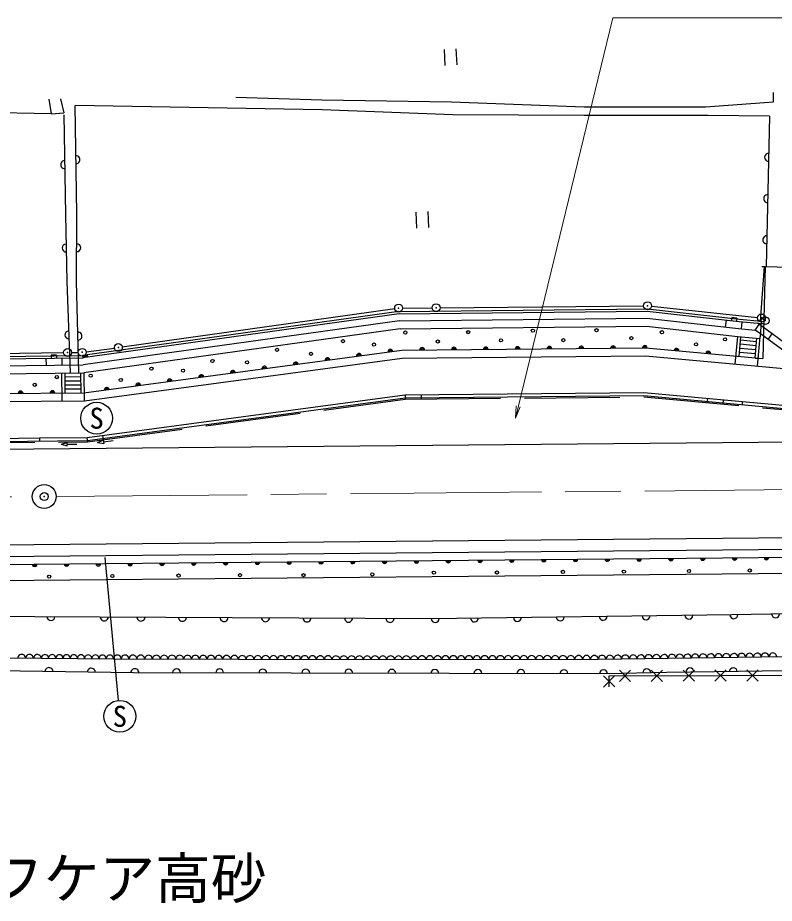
# Model space of a CAD drawing. Units: millimetres, scale not verified. Extents: x 40000 to 680000, y 20000 to 380000.
# Drawn here: x 270081 to 317642, y 264104 to 319811 of the extents above; entities that cross this region are included whole.
import ezdxf
from ezdxf.enums import TextEntityAlignment as Align

# ---------------------------------------------------------------- set-up
doc = ezdxf.new("R2010")
doc.units = ezdxf.units.MM
doc.header["$LTSCALE"] = 1000
doc.header["$PDMODE"] = 32
doc.header["$PDSIZE"] = 500
doc.linetypes.add('CHAIN', pattern=[18.5, 12, -1.5, 3.5, -1.5])
doc.linetypes.add('DASHED', pattern=[7.5, 6, -1.5])
for name, color, linetype, lineweight in [('M-BGD', 7, 'Continuous', 25), ('M-BGD-EXST', 7, 'Continuous', 25), ('M-BMK', 2, 'CHAIN', 13), ('M-BMK-HTXT', 7, 'Continuous', 13), ('M-BMK-ROW', 30, 'Continuous', 25), ('M-BMK-SRVR', 3, 'Continuous', 25), ('M-STR-HTXT', 7, 'Continuous', 13), ('M-STR-STRC', 7, 'Continuous', 25)]:
    doc.layers.add(name, color=color, linetype=linetype, lineweight=lineweight)
doc.layers.add('M-OTRS', color=6, linetype='Continuous')
doc.styles.add('ＭＳ ゴシック', font='')
doc.styles.get('ＭＳ ゴシック').set_extended_font_data('MS Gothic')

# ---------------------------------------------------------------- blocks, each defined once
blk = doc.blocks.new('open_arrow')
at = {"color": 0, "linetype": 'Continuous', "lineweight": -2}
blk.add_lwpolyline([(7.5, 1.25), (0, 0), (7.5, -1.25)], dxfattribs=at)

msp = doc.modelspace()

# ---------------------------------------------------------------- linework, layer by layer
at = {"layer": 'M-BGD'}
for p, q in [((283785, 314803), (289194, 314643)), ((317593, 314519), (317590, 315113)), ((272767, 314702), (272981, 313837)), ((289230, 314018), (273694, 314282)), ((289194, 314643), (297343, 314510)), ((297343, 314510), (305692, 314209)), ((305692, 314209), (313322, 314196)), ((313322, 314196), (317593, 314519)), ((272179, 313775), (272981, 313837)), ((297424, 313704), (289230, 314018)), ((305682, 313656), (297424, 313704)), ((313470, 313654), (305682, 313656)), ((317340, 313618), (313470, 313654)), ((317340, 313618), (317131, 304154)), ((317006, 304160), (316762, 300729)), ((317006, 304160), (317069, 304156)), ((317069, 304156), (316919, 298371)), ((317069, 304156), (318568, 304117)), ((294044, 301335), (309667, 301493)), ((309667, 301493), (315458, 300848)), ((294044, 301335), (274153, 298563)), ((294055, 301185), (274165, 298413)), ((294055, 301185), (309660, 301343)), ((294087, 300745), (309637, 300902)), ((309637, 300902), (315398, 300261)), ((309660, 301343), (315443, 300698)), ((314965, 300944), (314944, 300755)), ((315293, 300909), (314965, 300944)), ((315293, 300909), (315272, 300720)), ((315458, 300848), (316822, 300724)), ((294087, 300745), (274198, 297973)), ((294125, 300246), (309612, 300402)), ((309612, 300402), (315348, 299763)), ((314611, 300791), (314564, 300354)), ((315398, 300261), (316440, 300166)), ((315443, 300698), (316811, 300574)), ((315605, 300684), (315558, 300246)), ((316440, 300166), (316700, 300522)), ((316802, 300447), (316601, 300593)), ((316822, 300724), (316752, 299744)), ((294125, 300246), (274235, 297474)), ((315190, 298025), (315348, 299763)), ((315348, 299763), (316742, 299637)), ((315435, 298505), (315547, 299745)), ((316765, 299929), (316440, 300166)), ((316585, 297898), (316752, 299744)), ((316500, 299175), (315504, 299266)), ((316523, 299429), (315527, 299520)), ((316431, 298414), (316543, 299655)), ((274173, 298414), (274451, 298602)), ((274245, 296214), (294221, 298897)), ((274451, 298602), (274470, 298453)), ((294221, 298897), (309557, 299038)), ((309557, 299038), (316919, 298371)), ((316454, 298667), (315458, 298758)), ((316477, 298921), (315481, 299012)), ((257603, 298362), (274153, 298563)), ((257604, 298212), (274165, 298413)), ((271856, 298385), (271862, 297945)), ((272519, 298583), (272189, 298579)), ((272189, 298579), (272191, 298389)), ((272519, 298583), (272521, 298393)), ((272856, 298397), (272862, 297957)), ((274153, 298563), (274173, 298414)), ((274470, 298453), (274153, 298563)), ((274281, 295714), (294257, 298398)), ((294257, 298398), (309536, 298538)), ((309536, 298538), (334564, 296268)), ((257610, 297772), (274198, 297973)), ((257616, 297272), (274235, 297474)), ((274234, 297474), (274249, 295713)), ((272834, 297457), (272849, 295702)), ((273034, 297459), (273045, 296203)), ((273036, 297223), (274036, 297232)), ((273039, 296968), (274038, 296977)), ((274034, 297471), (274045, 296212)), ((273041, 296713), (274041, 296722)), ((273043, 296458), (274043, 296467)), ((257627, 296061), (274245, 296214)), ((274446, 293403), (294422, 296087)), ((274459, 293215), (294435, 295899)), ((294422, 296087), (309442, 296225)), ((294435, 295899), (309435, 296037)), ((294439, 296087), (294441, 295819)), ((295439, 296096), (295441, 295829)), ((309435, 296037), (334457, 293767)), ((309442, 296225), (315653, 295662)), ((313435, 295863), (313411, 295596)), ((257632, 295561), (274281, 295714)), ((314431, 295773), (314407, 295506)), ((315636, 295475), (315653, 295662)), ((257653, 293249), (271458, 293376)), ((257655, 293061), (274459, 293215)), ((271458, 293376), (271459, 293188)), ((272803, 292987), (273181, 293086)), ((273180, 292883), (273181, 293086)), ((274481, 293138), (274446, 293403)), ((275099, 293083), (275461, 293233)), ((275099, 293083), (275487, 293032)), ((275473, 293271), (275437, 293536)), ((275461, 293233), (275487, 293032)), ((275474, 293132), (276091, 293214)), ((272803, 292987), (273180, 292883)), ((273181, 292984), (273803, 292981)), ((257721, 285811), (426637, 287365)), ((257726, 285311), (426641, 286865)), ((257735, 284311), (356538, 285220)), ((277366, 278604), (261385, 278831)), ((307903, 278762), (308613, 278057)), ((308611, 278765), (307906, 278055)), ((309906, 278769), (310616, 278064)), ((310613, 278771), (309909, 278062)), ((311909, 278775), (312618, 278070)), ((312616, 278777), (311911, 278068)), ((313912, 278782), (314621, 278077)), ((314619, 278784), (313914, 278074)), ((315915, 278788), (316624, 278083)), ((316622, 278790), (315917, 278081)), ((306903, 278414), (307621, 277718)), ((306913, 277707), (307610, 278425))]:
    msp.add_line(p, q, dxfattribs=at)
at = {"layer": 'M-BGD', "linetype": 'DASHED'}
for p, q in [((316856, 304171), (317006, 304160)), ((318622, 299117), (316802, 300447)), ((318633, 298565), (316765, 299929)), ((317248, 299576), (317507, 299932)), ((316446, 298404), (316919, 298371)), ((274465, 293135), (294441, 295819)), ((294441, 295819), (309432, 295957)), ((309432, 295957), (334453, 293687)), ((315653, 295662), (318641, 295391)), ((257655, 292981), (274465, 293135)), ((271458, 293376), (274446, 293403))]:
    msp.add_line(p, q, dxfattribs=at)
at = {"layer": 'M-BGD'}
for points in [[(272036, 314695), (272179, 313775), (229199, 314597)], [(273932, 297470), (273780, 303216), (273795, 307473), (273694, 314282)], [(272986, 313696), (273080, 307429), (273167, 303220), (273383, 297463)], [(237706, 283330), (251442, 282712), (263025, 282190), (275220, 282117)], [(275220, 282117), (296097, 282013), (314974, 282261), (337000, 282651)], [(276096, 279467), (271568, 279500), (266612, 279539), (261613, 279620), (256604, 279778), (251165, 280033), (243711, 280296), (237725, 280554)], [(341495, 280075), (332922, 279876), (321210, 279654), (306575, 279443), (291803, 279411), (276096, 279467)], [(341824, 279225), (333173, 278984), (321399, 278759), (310864, 278625), (307125, 278542), (277366, 278604)], [(307267, 277725), (307257, 278407), (321276, 278452), (321456, 277864)]]:
    msp.add_lwpolyline(points, dxfattribs=at)
for centre in [(294451, 300004), (298399, 300031), (302467, 300125), (306468, 300151), (308659, 299652), (310576, 300027), (290531, 299462), (292478, 299251), (296488, 299444), (300458, 299514), (304385, 299527), (312725, 299265), (314546, 299581), (286376, 298920), (288522, 298670), (282321, 298218), (284498, 298131), (278487, 297736), (280473, 297605), (272538, 297203), (274671, 297290), (276559, 297024), (271152, 296720), (272056, 284652), (276030, 284692), (280192, 284719), (284059, 284745), (288047, 284745), (292371, 284791), (296243, 284904), (300204, 284913), (304352, 284949), (308188, 284967), (312283, 285011), (316101, 285038)]:
    msp.add_circle(centre, 100, dxfattribs=at)
for centre, radius, start, end in [((273744, 310878), 250, 270.8515, 90.8515), ((317283, 311024), 250, 88.7311, 268.7312), ((273033, 310563), 250, 90.862, 270.862), ((317225, 308431), 250, 88.7311, 268.7312), ((317168, 305838), 250, 88.7311, 268.7312), ((273124, 305324), 250, 91.183, 271.183), ((273788, 305345), 250, 269.8044, 89.8044), ((273293, 299856), 250, 92.1457, 272.1457), ((273871, 299780), 250, 271.513, 91.513), ((305507, 299001), 150, 0.527, 180.527), ((307507, 299020), 150, 0.527, 180.527), ((309507, 299038), 150, 356.7124, 180.527), ((291532, 298536), 150, 7.652, 187.652), ((291532, 298536), 75, 7.652, 187.652), ((293514, 298802), 150, 7.652, 187.652), ((293514, 298802), 75, 7.652, 187.652), ((295508, 298909), 150, 0.527, 180.527), ((295508, 298909), 75, 0.527, 180.527), ((297507, 298928), 150, 0.527, 180.527), ((297507, 298928), 75, 0.527, 180.527), ((299507, 298946), 150, 0.527, 180.527), ((299507, 298946), 75, 0.527, 180.527), ((301507, 298964), 150, 0.527, 180.527), ((301507, 298964), 75, 0.527, 180.527), ((303507, 298983), 150, 0.527, 180.527), ((303507, 298983), 75, 0.527, 180.527), ((305507, 299001), 75, 0.527, 180.527), ((307507, 299020), 75, 0.527, 180.527), ((309507, 299038), 75, 358.6105, 180.527), ((311499, 298862), 150, 354.8164, 174.8164), ((311499, 298862), 75, 354.8164, 174.8164), ((313491, 298682), 150, 354.8164, 174.8164), ((313491, 298682), 75, 354.8164, 174.8164), ((287567, 298003), 150, 7.652, 187.652), ((287567, 298003), 75, 7.652, 187.652), ((289550, 298270), 150, 7.652, 187.652), ((289550, 298270), 75, 7.652, 187.652), ((283603, 297471), 150, 7.652, 187.652), ((283603, 297471), 75, 7.652, 187.652), ((285585, 297737), 150, 7.652, 187.652), ((285585, 297737), 75, 7.652, 187.652), ((279639, 296938), 150, 7.652, 187.652), ((279639, 296938), 75, 7.652, 187.652), ((281621, 297205), 150, 7.652, 187.652), ((281621, 297205), 75, 7.652, 187.652), ((275674, 296406), 150, 7.652, 187.652), ((275674, 296406), 75, 7.652, 187.652), ((277656, 296672), 150, 7.652, 187.652), ((277656, 296672), 75, 7.652, 187.652), ((270265, 296177), 150, 0.527, 180.527), ((270265, 296177), 75, 0.527, 180.527), ((272265, 296195), 150, 0.527, 180.527), ((272265, 296195), 75, 0.527, 180.527), ((309148, 285784), 150, 180.527, 0.527), ((309148, 285784), 75, 180.527, 0.527), ((311147, 285803), 150, 180.527, 0.527), ((311147, 285803), 75, 180.527, 0.527), ((313147, 285821), 150, 180.527, 0.527), ((313147, 285821), 75, 180.527, 0.527), ((315147, 285839), 150, 180.527, 0.527), ((315147, 285839), 75, 180.527, 0.527), ((317147, 285858), 150, 180.527, 0.527), ((317147, 285858), 75, 180.527, 0.527), ((271149, 285435), 150, 180.527, 0.527), ((271149, 285435), 75, 180.527, 0.527), ((273149, 285453), 150, 180.527, 0.527), ((273149, 285453), 75, 180.527, 0.527), ((275149, 285471), 150, 180.527, 0.527), ((275149, 285471), 75, 180.527, 0.527), ((277149, 285490), 150, 180.527, 0.527), ((277149, 285490), 75, 180.527, 0.527), ((279149, 285508), 150, 180.527, 0.527), ((279149, 285508), 75, 180.527, 0.527), ((281149, 285527), 150, 180.527, 0.527), ((281149, 285527), 75, 180.527, 0.527), ((283149, 285545), 150, 180.527, 0.527), ((283149, 285545), 75, 180.527, 0.527), ((285149, 285563), 150, 180.527, 0.527), ((285149, 285563), 75, 180.527, 0.527), ((287148, 285582), 150, 180.527, 0.527), ((287148, 285582), 75, 180.527, 0.527), ((289148, 285600), 150, 180.527, 0.527), ((289148, 285600), 75, 180.527, 0.527), ((291148, 285619), 150, 180.527, 0.527), ((291148, 285619), 75, 180.527, 0.527), ((293148, 285637), 150, 180.527, 0.527), ((293148, 285637), 75, 180.527, 0.527), ((295148, 285655), 150, 180.527, 0.527), ((295148, 285655), 75, 180.527, 0.527), ((297148, 285674), 150, 180.527, 0.527), ((297148, 285674), 75, 180.527, 0.527), ((299148, 285692), 150, 180.527, 0.527), ((299148, 285692), 75, 180.527, 0.527), ((301148, 285711), 150, 180.527, 0.527), ((301148, 285711), 75, 180.527, 0.527), ((303148, 285729), 150, 180.527, 0.527), ((303148, 285729), 75, 180.527, 0.527), ((305148, 285747), 150, 180.527, 0.527), ((305148, 285747), 75, 180.527, 0.527), ((307148, 285766), 150, 180.527, 0.527), ((307148, 285766), 75, 180.527, 0.527), ((272171, 282135), 250, 179.6563, 359.6563), ((275516, 282113), 250, 179.7146, 359.7146), ((277829, 282104), 250, 179.7146, 359.7146), ((280439, 282091), 250, 179.7146, 359.7146), ((283049, 282078), 250, 179.7146, 359.7146), ((285658, 282065), 250, 179.7146, 359.7146), ((288268, 282052), 250, 179.7146, 359.7146), ((290877, 282039), 250, 179.7146, 359.7146), ((293487, 282026), 250, 179.7146, 359.7146), ((296328, 282016), 250, 180.7524, 0.7524), ((298793, 282049), 250, 180.7524, 0.7524), ((301490, 282084), 250, 180.7524, 0.7524), ((304187, 282119), 250, 180.7524, 0.7524), ((306883, 282155), 250, 180.7524, 0.7524), ((309580, 282190), 250, 180.7524, 0.7524), ((312277, 282226), 250, 180.7524, 0.7524), ((315099, 282258), 250, 181.0137, 1.0137), ((317727, 282310), 250, 181.0137, 1.0137), ((270329, 279512), 248, 359.0391, 180.0639), ((270824, 279508), 248, 359.0391, 180.0639), ((271320, 279504), 248, 359.0391, 180.0639), ((271794, 279521), 228, 353.9053, 185.2499), ((272247, 279518), 228, 353.9053, 185.2499), ((272700, 279514), 228, 353.9053, 185.2499), ((273153, 279511), 228, 353.9053, 185.2499), ((273605, 279508), 228, 353.9053, 185.2499), ((274058, 279504), 228, 353.9053, 185.2499), ((274511, 279501), 228, 353.9053, 185.2499), ((274964, 279498), 228, 353.9053, 185.2499), ((275417, 279494), 228, 353.9053, 185.2499), ((275869, 279491), 228, 353.9053, 185.2499), ((276341, 279470), 246, 358.741, 180.8543), ((276832, 279469), 246, 358.741, 180.8543), ((277323, 279467), 246, 358.741, 180.8543), ((277814, 279465), 246, 358.741, 180.8543), ((278304, 279463), 246, 358.741, 180.8543), ((278795, 279462), 246, 358.741, 180.8543), ((279286, 279460), 246, 358.741, 180.8543), ((279777, 279458), 246, 358.741, 180.8543), ((280268, 279457), 246, 358.741, 180.8543), ((280759, 279455), 246, 358.741, 180.8543), ((281250, 279453), 246, 358.741, 180.8543), ((281740, 279451), 246, 358.741, 180.8543), ((282231, 279450), 246, 358.741, 180.8543), ((282722, 279448), 246, 358.741, 180.8543), ((283213, 279446), 246, 358.741, 180.8543), ((283704, 279444), 246, 358.741, 180.8543), ((284195, 279443), 246, 358.741, 180.8543), ((284686, 279441), 246, 358.741, 180.8543), ((285176, 279439), 246, 358.741, 180.8543), ((285667, 279437), 246, 358.741, 180.8543), ((286158, 279436), 246, 358.741, 180.8543), ((286649, 279434), 246, 358.741, 180.8543), ((287140, 279432), 246, 358.741, 180.8543), ((287631, 279431), 246, 358.741, 180.8543), ((288122, 279429), 246, 358.741, 180.8543), ((288613, 279427), 246, 358.741, 180.8543), ((289103, 279425), 246, 358.741, 180.8543), ((289594, 279424), 246, 358.741, 180.8543), ((290085, 279422), 246, 358.741, 180.8543), ((290576, 279420), 246, 358.741, 180.8543), ((291067, 279418), 246, 358.741, 180.8543), ((291558, 279417), 246, 358.741, 180.8543), ((292049, 279416), 246, 359.2458, 180.9998), ((292542, 279417), 246, 359.2458, 180.9998), ((293034, 279418), 246, 359.2458, 180.9998), ((293526, 279419), 246, 359.2458, 180.9998), ((294019, 279420), 246, 359.2458, 180.9998), ((294511, 279421), 246, 359.2458, 180.9998), ((295004, 279422), 246, 359.2458, 180.9998), ((295496, 279423), 246, 359.2458, 180.9998), ((295989, 279424), 246, 359.2458, 180.9998), ((296481, 279425), 246, 359.2458, 180.9998), ((296973, 279426), 246, 359.2458, 180.9998), ((297466, 279427), 246, 359.2458, 180.9998), ((297958, 279428), 246, 359.2458, 180.9998), ((298451, 279429), 246, 359.2458, 180.9998), ((298943, 279430), 246, 359.2458, 180.9998), ((299435, 279431), 246, 359.2458, 180.9998), ((299928, 279432), 246, 359.2458, 180.9998), ((300420, 279434), 246, 359.2458, 180.9998), ((300913, 279435), 246, 359.2458, 180.9998), ((301405, 279436), 246, 359.2458, 180.9998), ((301897, 279437), 246, 359.2458, 180.9998), ((302390, 279438), 246, 359.2458, 180.9998), ((302882, 279439), 246, 359.2458, 180.9998), ((303375, 279440), 246, 359.2458, 180.9998), ((303867, 279441), 246, 359.2458, 180.9998), ((304359, 279442), 246, 359.2458, 180.9998), ((304852, 279443), 246, 359.2458, 180.9998), ((305344, 279444), 246, 359.2458, 180.9998), ((305837, 279445), 246, 359.2458, 180.9998), ((306329, 279446), 246, 359.2458, 180.9998), ((306819, 279452), 244, 359.4216, 182.2328), ((307307, 279459), 244, 359.4216, 182.2328), ((307795, 279467), 244, 359.4216, 182.2328), ((308283, 279474), 244, 359.4216, 182.2328), ((308770, 279481), 244, 359.4216, 182.2328), ((309258, 279488), 244, 359.4216, 182.2328), ((309746, 279495), 244, 359.4216, 182.2328), ((310234, 279502), 244, 359.4216, 182.2328), ((310722, 279509), 244, 359.4216, 182.2328), ((311209, 279516), 244, 359.4216, 182.2328), ((311697, 279523), 244, 359.4216, 182.2328), ((312185, 279530), 244, 359.4216, 182.2328), ((312673, 279537), 244, 359.4216, 182.2328), ((313161, 279544), 244, 359.4216, 182.2328), ((313649, 279551), 244, 359.4216, 182.2328), ((314136, 279558), 244, 359.4216, 182.2328), ((314624, 279565), 244, 359.4216, 182.2328), ((315112, 279572), 244, 359.4216, 182.2328), ((315600, 279579), 244, 359.4216, 182.2328), ((316088, 279586), 244, 359.4216, 182.2328), ((316576, 279593), 244, 359.4216, 182.2328), ((317063, 279600), 244, 359.4216, 182.2328), ((317551, 279607), 244, 359.4216, 182.2328), ((272039, 278680), 250, 359.1855, 179.1856), ((274702, 278642), 250, 359.1855, 179.1856), ((277442, 278611), 250, 359.1855, 179.1856), ((280071, 278599), 250, 359.8809, 179.8809), ((282776, 278593), 250, 359.8809, 179.8809), ((285482, 278587), 250, 359.8809, 179.8809), ((288187, 278582), 250, 359.8809, 179.8809), ((290892, 278576), 250, 359.8809, 179.8809), ((293598, 278571), 250, 359.8809, 179.8809), ((296303, 278565), 250, 359.8809, 179.8809), ((299009, 278559), 250, 359.8809, 179.8809), ((301714, 278554), 250, 359.8809, 179.8809), ((304419, 278548), 250, 359.8809, 179.8809), ((306904, 278544), 250, 359.8809, 179.8809), ((309626, 278602), 250, 1.2693, 181.2693), ((312344, 278656), 250, 0.7267, 180.7267), ((315064, 278665), 250, 0.7267, 180.7267)]:
    msp.add_arc(centre, radius, start, end, dxfattribs=at)
at = {"layer": 'M-BGD-EXST'}
for p, q in [((296881, 317805), (296934, 316807)), ((297630, 317845), (297683, 316846)), ((295106, 307579), (295158, 306581)), ((295854, 307619), (295907, 306620)), ((276406, 276862), (275573, 285852))]:
    msp.add_line(p, q, dxfattribs=at)
for centre in [(275040, 294619), (276499, 275866)]:
    msp.add_circle(centre, 1000, dxfattribs=at)
at = {"layer": 'M-BMK'}
for p, q in [((272499, 289697), (370994, 290603)), ((257687, 289561), (270999, 289684))]:
    msp.add_line(p, q, dxfattribs=at)
at = {"layer": 'M-BMK-HTXT'}
msp.add_lwpolyline([(301365, 294630), (307502, 319811), (350188, 319811)], dxfattribs=at)
at = {"layer": 'M-BMK-ROW'}
for p, q in [((276653, 299098), (293781, 301510)), ((276653, 299098), (293781, 301510)), ((294278, 301548), (296132, 301565)), ((294278, 301548), (296132, 301565)), ((296632, 301570), (309427, 301690)), ((296632, 301570), (309427, 301690)), ((309926, 301666), (316591, 300950)), ((309926, 301666), (316591, 300950)), ((316840, 300923), (317062, 300754)), ((316840, 300923), (317062, 300754)), ((256669, 298553), (272964, 298749)), ((256669, 298553), (272964, 298749)), ((273464, 298755), (273888, 298760)), ((273464, 298755), (273888, 298760)), ((274386, 298795), (276158, 299030)), ((274386, 298795), (276158, 299030))]:
    msp.add_line(p, q, dxfattribs=at)
for centre in [(309677, 301693), (309677, 301693), (294028, 301545), (294028, 301545), (296382, 301567), (296382, 301567), (316840, 300923), (316840, 300923), (317062, 300754), (317062, 300754), (276406, 299063), (276406, 299063), (273214, 298752), (273214, 298752), (274138, 298762), (274138, 298762)]:
    msp.add_circle(centre, 250, dxfattribs=at)
for p in [(309677, 301693), (309677, 301693), (294028, 301545), (294028, 301545), (296382, 301567), (296382, 301567), (316840, 300923), (316840, 300923), (317062, 300754), (317062, 300754), (276406, 299063), (276406, 299063), (273214, 298752), (273214, 298752), (274138, 298762), (274138, 298762)]:
    msp.add_point(p, dxfattribs=at)
at = {"layer": 'M-BMK-SRVR'}
msp.add_circle((271749, 289691), 750, dxfattribs=at)
at = {"layer": 'M-OTRS'}
msp.add_point((271749, 289691), dxfattribs=at)
at = {"layer": 'M-STR-STRC'}
for p, q in [((258035, 292564), (437972, 294219)), ((257714, 286561), (438027, 288220))]:
    msp.add_line(p, q, dxfattribs=at)

# ---------------------------------------------------------------- block references
at = {"layer": 'M-BMK-HTXT', "xscale": 100, "yscale": 100, "rotation": 76.3}
msp.add_blockref('open_arrow', (301365, 294630), dxfattribs=at)

# ---------------------------------------------------------------- texts
at = {"layer": 'M-BGD-EXST', "style": 'ＭＳ ゴシック'}
for p in [(275040, 294619), (276499, 275866)]:
    msp.add_text('S', height=1320, dxfattribs=at).set_placement(p, align=Align.MIDDLE_CENTER)
at = {"layer": 'M-STR-HTXT', "style": 'ＭＳ ゴシック'}
msp.add_text('社会福祉法人 ライフケア高砂', height=2566, dxfattribs=at).set_placement((262095, 265678), align=Align.MIDDLE_CENTER)

doc.saveas('drawing.dxf')
